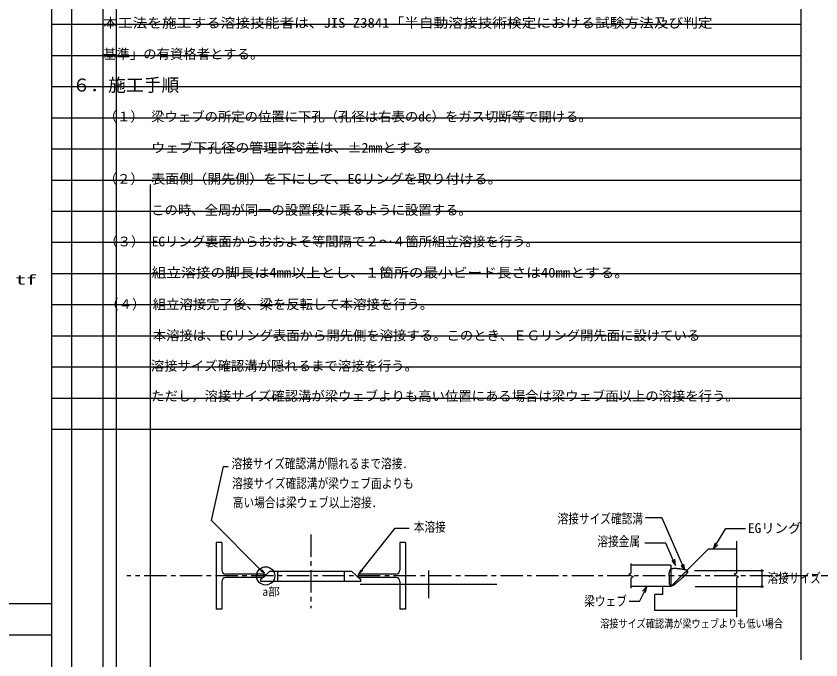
# Model space of a CAD drawing. Units: millimetres on the paper. Extents: x -420 to 420, y -297 to 297.
# Drawn here: x -141.7 to 39, y -33.6 to 111.1 of the extents above; entities that cross this region are included whole.
import ezdxf
from ezdxf.enums import TextEntityAlignment as Align

# ---------------------------------------------------------------- set-up
doc = ezdxf.new("R2010")
doc.units = ezdxf.units.MM
doc.linetypes.add('CHAIN1', pattern=[8, 5, -1, 1, -1])
for name, color, linetype in [('0-0', 7, 'Continuous'), ('0-1_HARI-S', 7, 'Continuous'), ('0-3_HOJO', 6, 'Continuous'), ('0-6_KIJUN', 1, 'CHAIN1'), ('0-7_MOJI', 7, 'Continuous'), ('0-8_SUNPO', 8, 'Continuous'), ('0-A_WAKU', 7, 'Continuous'), ('0-D_EG_Ring', 7, 'Continuous')]:
    doc.layers.add(name, color=color, linetype=linetype)
doc.styles.add('ＭＳ ゴシック', font='')
doc.styles.get('ＭＳ ゴシック').set_extended_font_data('MS Gothic')

msp = doc.modelspace()

# ---------------------------------------------------------------- linework, layer by layer
at = {"layer": '0-0', "color": 8}
msp.add_line((-97.836, -2.214), (-95.11, 9.916), dxfattribs=at)
at = {"layer": '0-0'}
for p, q in [((3.406, -1.647), (-0.376, -1.647)), ((8.457, -13.422), (3.427, -1.722)), ((4.218, -7.332), (-0.479, -7.332)), ((6.422, -12.336), (4.218, -7.332)), ((-86.178, -14.271), (-86.178, -15.066)), ((-64.878, -14.271), (-64.878, -15.071)), ((8.923, -13.871), (8.523, -13.871)), ((8.923, -13.471), (8.923, -13.871)), ((10.645, -13.471), (26.116, -13.471)), ((25.741, -13.471), (25.741, -17.071)), ((-86.478, -15.371), (-86.778, -15.371)), ((-86.778, -15.971), (-86.778, -15.371)), ((-86.478, -15.371), (-86.478, -15.071)), ((-65.478, -14.471), (-65.478, -14.521)), ((-65.428, -14.521), (-65.478, -14.521)), ((-64.578, -15.371), (-64.578, -15.071)), ((-64.578, -15.371), (-64.278, -15.371)), ((-64.278, -15.971), (-64.278, -15.371)), ((-0.072, -17.071), (-1.74, -20.498)), ((3.523, -18.871), (3.523, -17.071)), ((10.793, -17.071), (26.116, -17.071)), ((3.523, -18.871), (1.723, -18.871)), ((1.723, -22.471), (1.723, -18.871)), ((-1.718, -20.454), (-4.003, -20.454))]:
    msp.add_line(p, q, dxfattribs=at)
for points in [[(14.882, -8.671), (17.682, -4.055), (22.088, -4.055)], [(15.273, -7.327), (14.882, -8.671), (15.893, -7.703)], [(5.545, -11.245), (6.422, -12.336), (6.209, -10.953)], [(7.59, -12.323), (8.457, -13.422), (8.256, -12.036)], [(-86.178, -14.402), (-86.168, -14.402), (-86.159, -14.402), (-86.149, -14.402), (-86.14, -14.402), (-86.13, -14.402), (-86.121, -14.402), (-86.111, -14.402), (-86.102, -14.402), (-86.093, -14.402), (-86.083, -14.401), (-86.074, -14.401), (-86.064, -14.401), (-86.055, -14.401), (-86.045, -14.401), (-86.036, -14.4), (-86.026, -14.4), (-86.011, -14.4), (-85.995, -14.399), (-85.98, -14.398), (-85.964, -14.398), (-85.949, -14.397), (-85.933, -14.396), (-85.918, -14.396), (-85.902, -14.396), (-85.887, -14.395), (-85.871, -14.395), (-85.856, -14.395), (-85.84, -14.396), (-85.825, -14.396), (-85.809, -14.397), (-85.794, -14.399), (-85.779, -14.4), (-85.765, -14.402), (-85.751, -14.404), (-85.737, -14.406), (-85.723, -14.409), (-85.71, -14.412), (-85.696, -14.415), (-85.682, -14.418)], [(-85.682, -14.418), (-85.668, -14.421), (-85.655, -14.425), (-85.641, -14.428), (-85.627, -14.432), (-85.614, -14.436), (-85.6, -14.44), (-85.586, -14.444), (-85.573, -14.448), (-85.559, -14.452)], [(5.035, -15.179), (5.028, -15.085), (5.02, -14.991), (5.011, -14.899), (5.002, -14.806), (4.993, -14.715), (4.984, -14.624), (4.977, -14.533), (4.972, -14.443), (4.97, -14.354), (4.97, -14.265), (4.974, -14.177), (4.982, -14.089), (4.994, -14.002), (5.005, -13.946), (5.017, -13.89), (5.031, -13.835), (5.047, -13.779), (5.065, -13.724), (5.084, -13.669), (5.104, -13.614), (5.125, -13.559), (5.148, -13.505), (5.171, -13.45), (5.195, -13.395), (5.22, -13.341), (5.245, -13.286), (5.271, -13.232), (5.297, -13.177), (5.323, -13.123)], [(5.323, -13.05), (5.369, -13.044), (5.416, -13.038), (5.462, -13.032), (5.509, -13.027), (5.555, -13.021), (5.602, -13.016), (5.648, -13.01), (5.695, -13.005), (5.741, -13.001), (5.788, -12.996), (5.834, -12.992), (5.881, -12.988), (5.928, -12.985), (5.974, -12.981), (6.021, -12.979), (6.068, -12.977), (6.144, -12.974), (6.221, -12.973), (6.297, -12.973), (6.374, -12.974), (6.451, -12.976), (6.527, -12.979), (6.604, -12.983), (6.681, -12.988), (6.757, -12.994), (6.834, -13), (6.91, -13.007), (6.986, -13.015), (7.062, -13.023), (7.137, -13.031), (7.213, -13.04), (7.288, -13.05), (7.365, -13.06), (7.442, -13.07), (7.519, -13.081), (7.595, -13.091), (7.672, -13.102), (7.748, -13.114), (7.825, -13.126)], [(9.107, -13.842), (9.101, -13.874), (9.094, -13.904), (9.085, -13.929), (9.075, -13.954), (9.063, -13.978), (9.05, -14.001), (9.035, -14.024), (9.02, -14.046), (9.003, -14.067), (8.986, -14.088), (8.967, -14.109), (8.948, -14.129), (8.928, -14.149), (8.908, -14.169), (8.888, -14.188), (8.867, -14.207), (8.846, -14.226), (8.825, -14.246), (8.759, -14.306), (8.694, -14.367), (8.63, -14.427), (8.567, -14.488), (8.504, -14.548), (8.442, -14.608), (8.38, -14.668), (8.318, -14.728), (8.257, -14.788), (8.196, -14.847), (8.134, -14.906), (8.073, -14.965), (8.011, -15.024), (7.95, -15.082), (7.887, -15.14), (7.825, -15.197), (7.748, -15.266), (7.67, -15.335), (7.591, -15.403), (7.512, -15.471), (7.433, -15.539)], [(7.825, -13.126), (7.902, -13.138), (7.979, -13.15), (8.057, -13.163), (8.135, -13.175), (8.213, -13.189), (8.292, -13.202), (8.371, -13.216), (8.451, -13.23), (8.532, -13.245), (8.563, -13.251), (8.594, -13.256), (8.625, -13.262), (8.655, -13.269), (8.685, -13.276), (8.715, -13.283), (8.745, -13.292), (8.774, -13.301), (8.802, -13.311), (8.83, -13.322), (8.856, -13.335), (8.882, -13.348), (8.907, -13.364), (8.931, -13.38), (8.953, -13.399), (8.975, -13.419), (8.996, -13.442), (9.015, -13.467), (9.033, -13.494), (9.049, -13.522), (9.063, -13.552), (9.076, -13.582), (9.086, -13.614), (9.095, -13.646), (9.102, -13.679), (9.107, -13.712), (9.11, -13.745), (9.111, -13.778), (9.11, -13.81), (9.107, -13.842)], [(-85.578, -14.471), (-85.578, -14.521), (-85.628, -14.521)], [(5.416, -16.912), (5.392, -16.907), (5.368, -16.9), (5.345, -16.891), (5.323, -16.881), (5.311, -16.875), (5.3, -16.868), (5.289, -16.86), (5.278, -16.853), (5.267, -16.844), (5.257, -16.836), (5.246, -16.827), (5.236, -16.818), (5.226, -16.808), (5.217, -16.798), (5.208, -16.788), (5.199, -16.778), (5.19, -16.767), (5.181, -16.756), (5.173, -16.746), (5.165, -16.735), (5.122, -16.668), (5.087, -16.599), (5.06, -16.527), (5.039, -16.453), (5.024, -16.376), (5.014, -16.298), (5.008, -16.219), (5.007, -16.138), (5.008, -16.056), (5.012, -15.972), (5.017, -15.889), (5.023, -15.804), (5.029, -15.719), (5.035, -15.635), (5.04, -15.55), (5.043, -15.466), (5.043, -15.369), (5.04, -15.274), (5.035, -15.179)], [(7.433, -15.539), (7.353, -15.606), (7.273, -15.674), (7.192, -15.741), (7.112, -15.809), (7.032, -15.877), (6.951, -15.945), (6.871, -16.014), (6.792, -16.083), (6.712, -16.153), (6.634, -16.224), (6.556, -16.295), (6.509, -16.339), (6.462, -16.383), (6.415, -16.427), (6.368, -16.47), (6.321, -16.513), (6.273, -16.555), (6.224, -16.596), (6.174, -16.636), (6.124, -16.674), (6.072, -16.711), (6.019, -16.746), (5.964, -16.778), (5.907, -16.808), (5.849, -16.835), (5.789, -16.86), (5.726, -16.881), (5.701, -16.888), (5.675, -16.895), (5.649, -16.902), (5.623, -16.907), (5.596, -16.912), (5.57, -16.915), (5.544, -16.918), (5.518, -16.919), (5.492, -16.92), (5.466, -16.919), (5.441, -16.916), (5.416, -16.912)], [(-0.338, -18.445), (-0.072, -17.071), (-0.989, -18.128)]]:
    msp.add_lwpolyline(points, dxfattribs=at)
for centre in [(25.741, -13.471), (25.741, -17.071)]:
    msp.add_circle(centre, 0.188, dxfattribs=at)
at = {"layer": '0-1_HARI-S'}
for p, q in [((-95.528, -7.171), (-95.528, -13.371)), ((-54.278, -7.171), (-55.528, -7.171)), ((-55.528, -7.171), (-55.528, -13.371)), ((-54.278, -7.171), (-54.278, -22.171)), ((5.323, -12.271), (-3.625, -12.271)), ((5.323, -12.271), (5.323, -17.071)), ((-86.178, -14.271), (-94.628, -14.271)), ((-56.428, -14.271), (-64.878, -14.271)), ((-95.528, -15.971), (-95.528, -22.171)), ((-86.178, -15.071), (-94.628, -15.071)), ((-56.428, -15.071), (-64.878, -15.071)), ((-55.528, -15.971), (-55.528, -22.171)), ((5.323, -17.071), (-3.625, -17.071)), ((-95.528, -22.171), (-96.778, -22.171)), ((-54.278, -22.171), (-55.528, -22.171))]:
    msp.add_line(p, q, dxfattribs=at)
msp.add_lwpolyline([(-95.528, -7.171), (-96.778, -7.171), (-96.778, -22.171)], dxfattribs=at)
for centre, start, end in [((-94.628, -13.371), 180, 270), ((-56.428, -13.371), 270, 0), ((-94.628, -15.971), 90, 180), ((-56.428, -15.971), 0, 90)]:
    msp.add_arc(centre, 0.9, start, end, dxfattribs=at)
at = {"layer": '0-3_HOJO'}
for p, q in [((34.559, 253.8), (34.559, -33.566)), ((-129.167, -256.5), (-129.167, 239.8)), ((-122.167, -256.5), (-122.167, 239.8)), ((-119.167, -256.5), (-119.167, 239.8)), ((-133.667, 109.3), (34.559, 109.3)), ((-133.667, 102.3), (34.559, 102.3)), ((-133.667, 95.3), (34.559, 95.3)), ((-133.667, 88.3), (34.559, 88.3)), ((-133.667, 81.3), (34.559, 81.3)), ((-133.667, 74.301), (34.559, 74.301)), ((-133.667, 74.3), (34.559, 74.3)), ((-111.5, -142.915), (-111.5, 73.3)), ((-133.667, 67.3), (34.559, 67.3)), ((-133.667, 60.3), (34.559, 60.3)), ((-133.667, 53.3), (34.559, 53.3)), ((-133.667, 46.3), (34.559, 46.3)), ((-133.667, 39.3), (34.559, 39.3)), ((-133.667, 32.3), (34.559, 32.3)), ((-133.667, 25.3), (34.559, 25.3)), ((-133.667, 18.3), (34.559, 18.3)), ((-49.101, -13.464), (-49.101, -19.659)), ((-64.433, -16.561), (-33.768, -16.561)), ((-401, -20.904), (-133.667, -20.904)), ((-401, -27.904), (-133.667, -27.904))]:
    msp.add_line(p, q, dxfattribs=at)
at = {"layer": '0-6_KIJUN'}
for p, q in [((-75.528, -5.404), (-75.528, -21.955)), ((108.074, -14.671), (-116.823, -14.671))]:
    msp.add_line(p, q, dxfattribs=at)
at = {"layer": '0-8_SUNPO'}
for p, q in [((-95.11, 9.916), (-94.11, 9.916)), ((-86.649, -13.433), (-97.836, -2.214))]:
    msp.add_line(p, q, dxfattribs=at)
msp.add_lwpolyline([(-64.054, -13.389), (-56.563, -3.989), (-53.409, -3.922)], dxfattribs=at)
at = {"layer": '0-8_SUNPO', "color": 7}
for points in [[(20.061, -6.86), (20.061, -14.042), (19.561, -14.331), (20.561, -14.908), (20.061, -15.197), (20.061, -23.965)], [(-3.625, -11.901), (-3.625, -14.042), (-4.125, -14.331), (-3.125, -14.908), (-3.625, -15.197), (-3.625, -17.45)]]:
    msp.add_lwpolyline(points, dxfattribs=at)
at = {"layer": '0-8_SUNPO'}
for points in [[(-86.531, -13.315), (-85.943, -14.141), (-86.767, -13.55)], [(-63.924, -13.493), (-64.678, -14.171), (-64.185, -13.285)]]:
    msp.add_lwpolyline(points, close=True, dxfattribs=at)
for points in [[(-86.531, -13.315), (-85.943, -14.141), (-86.767, -13.55)], [(-63.924, -13.493), (-64.678, -14.171), (-64.185, -13.285)]]:
    msp.add_solid(points, dxfattribs=at)
at = {"layer": '0-A_WAKU'}
msp.add_line((-133.667, -256.5), (-133.667, 259.8), dxfattribs=at)
at = {"layer": '0-D_EG_Ring'}
for p, q in [((13.723, -8.671), (8.923, -13.471)), ((20.061, -8.671), (13.723, -8.671)), ((-84.778, -13.671), (-85.578, -14.471)), ((-83.028, -13.671), (-84.778, -13.671)), ((-83.028, -13.671), (-83.028, -15.971)), ((-68.028, -13.671), (-83.028, -13.671)), ((-68.028, -13.671), (-68.028, -15.971)), ((-66.278, -13.671), (-68.028, -13.671)), ((-66.278, -13.671), (-65.478, -14.471)), ((8.523, -13.871), (5.323, -17.071)), ((-64.278, -15.971), (-86.778, -15.971)), ((-85.628, -14.521), (-86.178, -15.071)), ((-65.428, -14.521), (-64.878, -15.071)), ((20.061, -22.471), (1.723, -22.471))]:
    msp.add_line(p, q, dxfattribs=at)
msp.add_circle((-85.671, -14.686), 2.053, dxfattribs=at)

# ---------------------------------------------------------------- texts
at = {"layer": '0-7_MOJI', "style": 'ＭＳ ゴシック'}
for s, width, p in [('本工法を施工する溶接技能者は、JIS Z3841「半自動溶接技術検定における試験方法及び判定', 1.1, (-122.163, 107.873)), ('ウェブ下孔径の管理許容差は、±2mmとする。', 1.05, (-111.382, 79.8)), ('表面側（開先側）を下にして、EGリングを取り付ける。', 1.05, (-111.382, 72.8)), ('組立溶接の脚長は4mm以上とし、１箇所の最小ビード長さは40mmとする。', 1.1, (-111.264, 51.719))]:
    msp.add_text(s, height=2.199, dxfattribs=dict(at, width=width)).set_placement(p, align=Align.BOTTOM_LEFT)
for s, height, p in [('基準」の有資格者とする。', 2.199, (-122.163, 100.873)), ('６．施工手順', 2.933, (-129.048, 93.3)), ('（１）', 2.199, (-122.048, 86.8)), ('梁ウェブの所定の位置に下孔（孔径は右表のdc）をガス切断等で開ける。', 2.199, (-111.382, 86.8)), ('（２）', 2.199, (-122.048, 72.8)), ('この時、全周が同一の設置段に乗るように設置する。', 2.199, (-111.382, 65.8)), ('（３）', 2.199, (-121.93, 58.719)), ('EGリング裏面からおおよそ等間隔で２～４箇所組立溶接を行う。', 2.199, (-111.264, 58.719)), ('（４）', 2.199, (-121.697, 44.614)), ('組立溶接完了後、梁を反転して本溶接を行う。', 2.199, (-111.03, 44.614)), ('本溶接は、EGリング表面から開先側を溶接する。このとき、ＥＧリング開先面に設けている', 2.199, (-111.03, 37.614)), ('溶接サイズ確認溝が隠れるまで溶接を行う。', 2.199, (-111.467, 30.778)), ('ただし，溶接サイズ確認溝が梁ウェブよりも高い位置にある場合は梁ウェブ面以上の溶接を行う。', 2.199, (-111.379, 24))]:
    msp.add_text(s, height=height, dxfattribs=at).set_placement(p, align=Align.BOTTOM_LEFT)
at = {"layer": '0-8_SUNPO', "color": 7, "style": 'ＭＳ ゴシック'}
for s, height, width, p in [('tf', 2.199, 1.6, (-141.912, 50.134)), ('溶接サイズ確認溝が隠れるまで溶接．', 2.199, 0.8, (-93.346, 8.806)), ('溶接サイズ確認溝が梁ウェブ面よりも', 2.199, 0.8, (-93.204, 4.372)), ('高い場合は梁ウェブ以上溶接．', 2.199, 0.8, (-93.055, 0.053)), ('溶接サイズ確認溝', 2.199, 0.8, (-20.107, -3.564)), ('本溶接', 2.199, 0.8, (-52.409, -5.422)), ('溶接金属', 2.199, 0.8, (-11.171, -8.684)), ('溶接サイズ', 2.199, 0.8, (27.049, -16.93)), ('a部', 1.833, 1.05, (-86.414, -19.711)), ('梁ウェブ', 2.199, 0.8, (-14.122, -22.099)), ('溶接サイズ確認溝が梁ウェブよりも低い場合', 1.833, 0.8, (-10.543, -26.88))]:
    msp.add_text(s, height=height, dxfattribs=dict(at, width=width)).set_placement(p, align=Align.BOTTOM_LEFT)
msp.add_text('EGリング', height=2.199, dxfattribs=at).set_placement((22.652, -5.701), align=Align.BOTTOM_LEFT)

doc.saveas('drawing.dxf')
